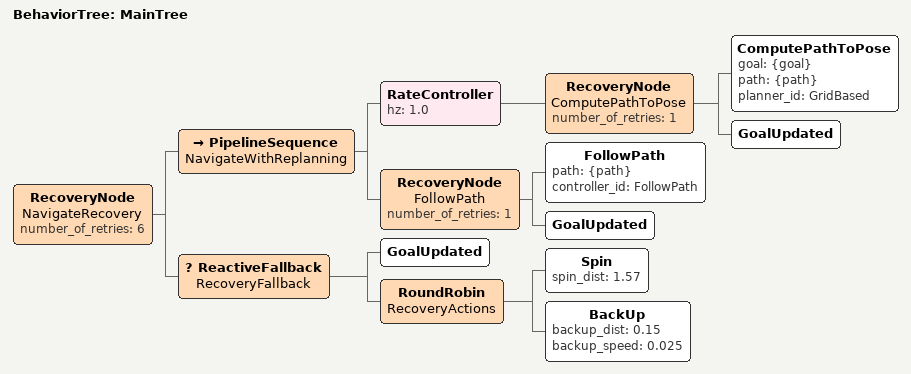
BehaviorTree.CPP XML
<?xml version="1.0" encoding="UTF-8"?>
<root BTCPP_format="3"
      main_tree_to_execute="MainTree">
  <BehaviorTree ID="MainTree">
    <RecoveryNode name="NavigateRecovery"
                  number_of_retries="6">
      <PipelineSequence name="NavigateWithReplanning">
        <RateController hz="1.0">
          <RecoveryNode name="ComputePathToPose"
                        number_of_retries="1">
            <ComputePathToPose goal="{goal}"
                               path="{path}"
                               planner_id="GridBased"/>
            <GoalUpdated/>
          </RecoveryNode>
        </RateController>
        <RecoveryNode name="FollowPath"
                      number_of_retries="1">
          <FollowPath path="{path}"
                      controller_id="FollowPath"/>
          <GoalUpdated/>
        </RecoveryNode>
      </PipelineSequence>
      <ReactiveFallback name="RecoveryFallback">
        <GoalUpdated/>
        <RoundRobin name="RecoveryActions">
          <Spin spin_dist="1.57"/>
          <BackUp backup_dist="0.15"
                  backup_speed="0.025"/>
        </RoundRobin>
      </ReactiveFallback>
    </RecoveryNode>
  </BehaviorTree>
</root>
